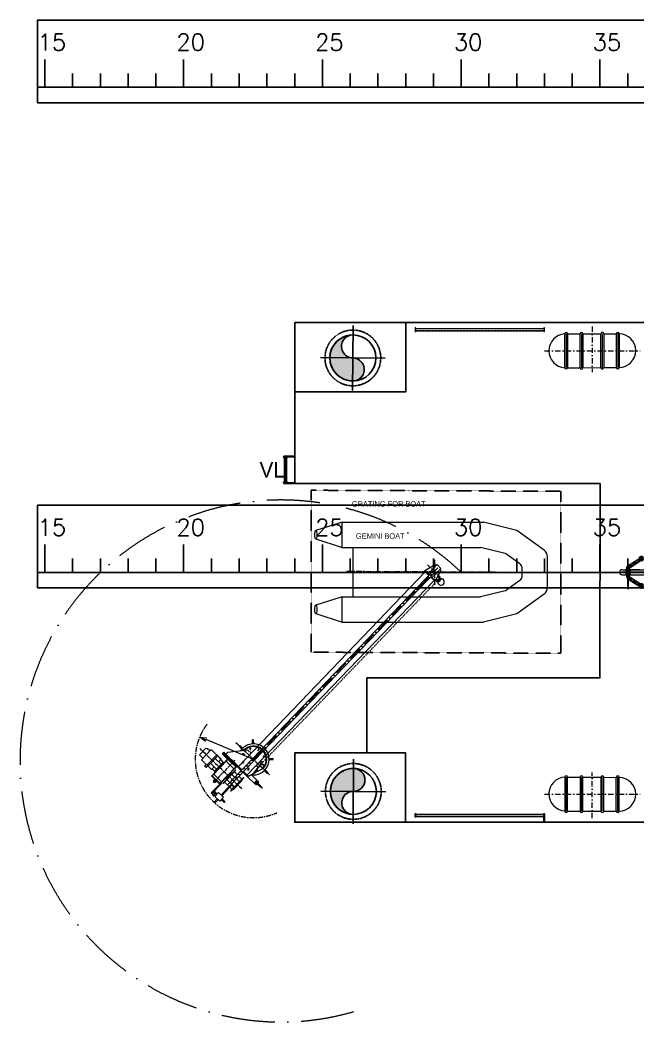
# Model space of a CAD drawing. Extents: x 766778 to 845620, y 133762 to 209800.
# Drawn here: x 820919 to 832052, y 166876 to 184923 of the extents above; entities that cross this region are included whole.
import ezdxf
from ezdxf.xclip import XClip

# ---------------------------------------------------------------- set-up
doc = ezdxf.new("R2010")
doc.units = 0
doc.header["$MEASUREMENT"] = 0
doc.header["$XCLIPFRAME"] = 2
for name, pattern in [('ACAD_ISO10W100', [18, 12, -3, 0, -3]), ('CENTER', [2, 1.25, -0.25, 0.25, -0.25]), ('CENTER2', [1.125, 0.75, -0.125, 0.125, -0.125]), ('CENTERX2', [4, 2.5, -0.5, 0.5, -0.5]), ('CONTINUA', [0]), ('DASHDOT2', [12.7, 6.35, -3.175, 0, -3.175]), ('DASHED', [0.75, 0.5, -0.25]), ('HIDDEN', [0.375, 0.25, -0.125]), ('HIDDEN2', [0.1875, 0.125, -0.0625]), ('STP-025', [1.6, 1, -0.6])]:
    doc.linetypes.add(name, pattern=pattern)
doc.layers.get('0').update_dxf_attribs({"color": 1, "linetype": 'CONTINUOUS'})
for name, color, linetype, lineweight in [('CON-025', 1, 'CONTINUOUS', 25), ('DIM', 1, 'CONTINUOUS', 25), ('HID-025', 1, 'STP-025', 25)]:
    doc.layers.add(name, color=color, linetype=linetype, lineweight=lineweight)
for name, color, linetype in [('GA', 7, 'CONTINUOUS'), ('Layer1', 7, 'CONTINUOUS'), ('Layer2', 7, 'CONTINUOUS'), ('OUTFIT-ESCAPE LADDERS', 7, 'CONTINUOUS')]:
    doc.layers.add(name, color=color, linetype=linetype)
doc.styles.add('Annotative', font='txt')
doc.styles.add('ROMANS', font='ROMANS')

# ---------------------------------------------------------------- blocks, each defined once
blk = doc.blocks.new('BL FRAME RULER')
at = {"color": 1, "linetype": 'Continuous'}
for points in [[(198608, 79357), (198608, 79857)], [(201108, 79357), (201108, 79857)], [(203608, 79357), (203608, 79857)], [(206108, 79357), (206108, 79857)], [(208608, 79357), (208608, 79857)], [(211108, 79357), (211108, 79857)], [(213608, 79357), (213608, 79857)], [(216108, 79357), (216108, 79857)], [(218608, 79357), (218608, 79857)], [(221108, 79357), (221108, 79857)], [(223608, 79357), (223608, 79857)], [(226108, 79357), (226108, 79857)], [(228608, 79357), (228608, 79857)], [(231108, 79357), (231108, 79857)], [(233608, 79357), (233608, 79857)], [(199108, 79357), (199108, 79607)], [(199608, 79357), (199608, 79607)], [(200108, 79357), (200108, 79607)], [(200608, 79357), (200608, 79607)], [(201608, 79357), (201608, 79607)], [(202108, 79357), (202108, 79607)], [(202608, 79357), (202608, 79607)], [(203108, 79357), (203108, 79607)], [(204108, 79357), (204108, 79607)], [(204608, 79357), (204608, 79607)], [(205108, 79357), (205108, 79607)], [(205608, 79357), (205608, 79607)], [(206608, 79357), (206608, 79607)], [(207108, 79357), (207108, 79607)], [(207608, 79357), (207608, 79607)], [(208108, 79357), (208108, 79607)], [(209108, 79357), (209108, 79607)], [(209608, 79357), (209608, 79607)], [(210108, 79357), (210108, 79607)], [(210608, 79357), (210608, 79607)], [(211608, 79357), (211608, 79607)], [(212108, 79357), (212108, 79607)], [(212608, 79357), (212608, 79607)], [(213108, 79357), (213108, 79607)], [(214108, 79357), (214108, 79607)], [(214608, 79357), (214608, 79607)], [(215108, 79357), (215108, 79607)], [(215608, 79357), (215608, 79607)], [(216608, 79357), (216608, 79607)], [(217108, 79357), (217108, 79607)], [(217608, 79357), (217608, 79607)], [(218108, 79357), (218108, 79607)], [(219108, 79357), (219108, 79607)], [(219608, 79357), (219608, 79607)], [(220108, 79357), (220108, 79607)], [(220608, 79357), (220608, 79607)], [(221608, 79357), (221608, 79607)], [(222108, 79357), (222108, 79607)], [(222608, 79357), (222608, 79607)], [(223108, 79357), (223108, 79607)], [(224108, 79357), (224108, 79607)], [(224608, 79357), (224608, 79607)], [(225108, 79357), (225108, 79607)], [(225608, 79357), (225608, 79607)], [(226608, 79357), (226608, 79607)], [(227108, 79357), (227108, 79607)], [(227608, 79357), (227608, 79607)], [(228108, 79357), (228108, 79607)], [(229108, 79357), (229108, 79607)], [(229608, 79357), (229608, 79607)], [(230108, 79357), (230108, 79607)], [(230608, 79357), (230608, 79607)], [(231608, 79357), (231608, 79607)], [(232108, 79357), (232108, 79607)], [(232608, 79357), (232608, 79607)], [(233108, 79357), (233108, 79607)]]:
    blk.add_lwpolyline(points, dxfattribs=at)
at = {"linetype": 'Continuous'}
blk.add_lwpolyline([(198608, 79357), (233608, 79357)], dxfattribs=at)
at = {"color": 7, "linetype": 'Continuous', "char_height": 300, "attachment_point": 1, "style": 'ROMANS'}
for s, insert in [('-5', (198477, 80319)), ('0', (200977, 80319)), ('5', (203477, 80319)), ('10', (205977, 80319)), ('15', (208477, 80319)), ('20', (210977, 80319)), ('25', (213477, 80319)), ('30', (215977, 80319)), ('35', (218477, 80319)), ('40', (220977, 80319)), ('45', (223477, 80319)), ('50', (225977, 80319)), ('55', (228477, 80319)), ('60', (230977, 80319)), ('65', (233477, 80319))]:
    blk.add_mtext_dynamic_manual_height_columns(s, width=571.62, gutter_width=1, heights=[0], dxfattribs=dict(at, insert=insert))
blk = doc.blocks.new('A$C691A5AF3')
at = {"color": 253, "linetype": 'CENTER2', "lineweight": 0, "ltscale": 300}
for p, q in [((19, 3178), (19, -4239)), ((-460, 0), (460, 0))]:
    blk.add_line(p, q, dxfattribs=at)
at = {"layer": 'Layer1', "color": 253, "lineweight": 9, "ltscale": 10}
for p, q in [((-1514, 4281), (-1814, 3332)), ((-904, 3336), (-1214, 4283)), ((1176, 4295), (876, 3345)), ((1786, 3350), (1476, 4296)), ((-1814, 3332), (-904, 3336)), ((-1814, 3332), (-1788, -1768)), ((-904, 3336), (-878, -1652)), ((876, 3345), (1786, 3350)), ((876, 3345), (902, -1642)), ((1786, 3350), (1812, -1750)), ((-902, 2936), (878, 2945)), ((-1482, -2967), (-1788, -1768)), ((-653, -2533), (-878, -1652)), ((686, -2526), (902, -1642)), ((1518, -2951), (1812, -1750)), ((-278, -3068), (-621, -2601)), ((315, -3065), (654, -2595)), ((-766, -3940), (-1482, -2967)), ((-115, -3150), (154, -3148)), ((813, -3931), (1518, -2951)), ((-523, -4062), (571, -4056))]:
    blk.add_line(p, q, dxfattribs=at)
for centre, radius, start, end in [((491, -2478), 200, 324.2685, 346.2597), ((-460, -2483), 200, 194.3321, 216.3233), ((-116, -2950), 200, 216.3233, 270.2959), ((153, -2948), 200, 270.2959, 324.2685), ((-525, -3762), 300, 216.3233, 270.2959), ((570, -3756), 300, 270.2959, 324.2685)]:
    blk.add_arc(centre, radius, start, end, dxfattribs=at)
at = {"layer": 'Layer1', "color": 253, "lineweight": 9, "ltscale": 10, "extrusion": (0, 0, -1)}
for centre in [(-1364, 4282), (1326, 4296)]:
    blk.add_ellipse(centre, major_axis=(-150, -1), ratio=0.348, dxfattribs=at)
blk = doc.blocks.new('3969-x_1st$0$ROD-END')
for points in [[(0, 0.5, 0.517638), (-0.471, -0.167, 0.317837), (0, -0.5, -0.517638), (-0.236, -0.167, -0.317837), (0, 0, 1)], [(0, 0.5, 0.517638), (-0.471, -0.167, 0.31558), (-0.004, -0.5, -0.51504), (-0.236, -0.167, -0.317837), (0, 0, 1)]]:
    blk.add_hatch(color=256).paths.add_polyline_path(points)
for points in [[(-0.236, -0.167, -0.317837), (0, 0, 1), (0, 0.5, 0.517638), (-0.471, -0.167, 0.707107)], [(-0.471, -0.167, 0.317837), (0, -0.5, 0.240551)], [(0, -0.5, -0.520257), (-0.236, -0.167, -0.350523)]]:
    blk.add_lwpolyline(points, format="xyb")
blk = doc.blocks.new('3969-x_1st$0$pipe')
at = {"layer": 'CON-025'}
blk.add_circle((0, 0), 355, dxfattribs=at)
at = {"layer": 'DIM'}
for p, q in [((0, -500), (0, 500)), ((500, 0), (-500, 0))]:
    blk.add_line(p, q, dxfattribs=at)
at = {"layer": 'HID-025'}
blk.add_circle((0, 0), 430, dxfattribs=at)
at = {"layer": 'CON-025', "extrusion": (0, 0, -1), "xscale": 710, "yscale": 710, "zscale": -710}
blk.add_blockref('3969-x_1st$0$ROD-END', (0, 0), dxfattribs=at)
blk = doc.blocks.new('_Open30')
at = {"color": 0, "linetype": 'Continuous', "lineweight": -2}
for p, q in [((-1, 0.27), (0, 0)), ((0, 0), (-1, -0.27)), ((0, 0), (-1, 0))]:
    blk.add_line(p, q, dxfattribs=at)
blk = doc.blocks.new('A$C41264B2A')
at = {"color": 253, "lineweight": 9}
for p, q in [((-366, -546), (2483, 3991)), ((-333, -567), (2517, 3969)), ((2349, 3777), (2404, 3790)), ((2386, 3837), (2441, 3850)), ((2424, 3897), (2479, 3910)), ((2462, 3957), (2517, 3969)), ((2236, 3598), (2291, 3610)), ((2273, 3657), (2329, 3670)), ((2311, 3717), (2366, 3730)), ((2198, 3538), (2253, 3550)), ((902, 1474), (957, 1486)), ((939, 1533), (995, 1546)), ((789, 1294), (844, 1307)), ((827, 1354), (882, 1366)), ((864, 1414), (919, 1426)), ((112, 216), (167, 229)), ((-1, 36), (54, 49)), ((37, 96), (92, 109)), ((74, 156), (130, 169)), ((-284, -175), (-561, -1)), ((-114, -143), (-58, -131)), ((-76, -83), (-21, -71)), ((203, -128), (-41, -327)), ((-38, -23), (17, -11)), ((-284, -197), (-282, -206)), ((-226, -323), (-171, -310)), ((-189, -263), (-134, -250)), ((-151, -203), (-96, -191)), ((-36, -308), (-36, -308)), ((-339, -503), (-284, -490)), ((-302, -443), (-246, -430)), ((-264, -383), (-209, -370)), ((-582, -717), (-521, -755)), ((-288, -640), (-282, -644))]:
    blk.add_line(p, q, dxfattribs=at)
at = {"color": 253, "linetype": 'ACAD_ISO10W100', "lineweight": 0, "ltscale": 20}
blk.add_line((0, 0), (2547, 4056), dxfattribs=at)
at = {"color": 253, "linetype": 'CENTERX2', "lineweight": 0, "ltscale": 30}
blk.add_line((2358, 4069), (2632, 3897), dxfattribs=at)
at = {"color": 253, "linetype": 'DASHED', "lineweight": 9, "ltscale": 50}
blk.add_line((2582, 3819), (167, -27), dxfattribs=at)
at = {"color": 253, "linetype": 'CENTER', "lineweight": 0, "ltscale": 50}
for p, q in [((-372, 234), (340, -213)), ((-99, -563), (-983, -7)), ((-325, -85), (-624, -561))]:
    blk.add_line(p, q, dxfattribs=at)
at = {"color": 253, "linetype": 'CENTER', "lineweight": 9, "ltscale": 3}
for p, q in [((-83, 155), (-113, 200)), ((51, 168), (61, 222)), ((-168, 51), (-222, 61)), ((155, 83), (200, 113)), ((-155, -83), (-200, -113)), ((-51, -168), (-61, -222)), ((83, -155), (113, -200)), ((168, -51), (222, -61))]:
    blk.add_line(p, q, dxfattribs=at)
at = {"color": 253, "linetype": 'Continuous', "lineweight": 9, "ltscale": 20}
blk.add_line((0, 0), (-908, 174), dxfattribs=at)
at = {"color": 253, "linetype": 'CENTER', "lineweight": 0, "ltscale": 30}
blk.add_line((118, -385), (271, -481), dxfattribs=at)
at = {"color": 253, "lineweight": 9, "ltscale": 30}
blk.add_line((-417, -820), (-343, -867), dxfattribs=at)
at = {"color": 253, "lineweight": 9}
for centre, radius, start, end in [((2487, 3960), 31.1, 17.8165, 97.9218), ((2656, 3819), 59.1, 175.5327, 120.2056)]:
    blk.add_arc(centre, radius, start, end, dxfattribs=at)
at = {"color": 253, "linetype": 'CENTER', "lineweight": 9, "ltscale": 75}
blk.add_arc((0, 0), 1050, 154.9371, 305.4519, dxfattribs=at)
at = {"color": 253, "linetype": 'CENTER', "lineweight": 9, "ltscale": 3}
for centre, start, end in [((24, -35), 116.1623, 123.6508), ((-8, -41), 71.1623, 78.6508), ((41, -8), 161.1623, 168.6508), ((-35, -24), 26.1623, 33.6508), ((35, 24), 206.1623, 213.6508), ((-24, 35), 296.1623, 303.6508), ((-41, 8), 341.1623, 348.6508), ((8, 41), 251.1623, 258.6508)]:
    blk.add_arc(centre, 245, start, end, dxfattribs=at)
at = {"layer": 'Layer2', "color": 253, "lineweight": 9}
for p, q in [((2488, 4099), (2333, 3954)), ((2399, 3913), (2522, 4109)), ((2483, 3860), (2606, 4056)), ((2508, 4086), (2488, 4099)), ((2606, 4056), (2522, 4109)), ((2612, 4021), (2549, 3818)), ((2592, 4034), (2612, 4021)), ((-242, -179), (2342, 3936)), ((-56, -296), (2529, 3819)), ((2330, 3956), (2325, 3947)), ((2419, 3888), (2325, 3947)), ((2424, 3897), (2330, 3956)), ((2546, 3808), (2452, 3867)), ((2551, 3817), (2458, 3876)), ((2551, 3817), (2546, 3808)), ((2549, 3818), (2555, 3837)), ((2558, 3848), (2585, 3831)), ((2614, 3878), (2575, 3902)), ((2579, 3821), (2620, 3887)), ((2591, 3814), (2579, 3821)), ((2632, 3879), (2591, 3814)), ((2597, 3824), (2611, 3815)), ((2607, 3809), (2643, 3867)), ((2615, 3804), (2607, 3809)), ((2611, 3815), (2640, 3861)), ((2652, 3862), (2615, 3804)), ((2620, 3887), (2632, 3879)), ((2640, 3861), (2626, 3870)), ((2643, 3867), (2652, 3862)), ((-293, 196), (-303, 179)), ((-232, 157), (-293, 196)), ((-69, 345), (-88, 341)), ((-72, 271), (-88, 341)), ((-53, 275), (-69, 345)), ((-885, 16), (-970, -120)), ((-782, 17), (-918, -199)), ((-849, 20), (-885, 16)), ((-800, -11), (-849, 20)), ((-782, 17), (-569, -116)), ((-551, 15), (-561, -1)), ((-242, -179), (-551, 15)), ((-483, 28), (-508, -12)), ((-131, 142), (-483, 28)), ((-242, 140), (-303, 179)), ((-66, 101), (-131, 142)), ((169, -23), (131, 1)), ((271, 72), (341, 88)), ((275, 53), (345, 69)), ((345, 69), (341, 88)), ((-970, -120), (-897, -166)), ((-671, -71), (-790, -261)), ((-654, -81), (-774, -271)), ((-554, -206), (-682, -125)), ((-460, -94), (-678, -441)), ((-451, -92), (-676, -450)), ((-654, -81), (-671, -71)), ((-454, -97), (-670, -441)), ((-523, -158), (-644, -349)), ((-514, -161), (-636, -356)), ((-575, -113), (-613, -89)), ((-569, -116), (-606, -174)), ((-523, -158), (-575, -125)), ((-561, -1), (-571, -17)), ((-339, -163), (-571, -17)), ((-571, -17), (-284, -197)), ((-561, -1), (-176, -243)), ((-311, -240), (-478, -135)), ((-451, -92), (-460, -94)), ((-294, -191), (-284, -175)), ((-166, -226), (-242, -179)), ((31, -288), (169, -23)), ((69, -97), (119, -129)), ((74, -89), (124, -120)), ((112, -28), (154, -54)), ((116, -115), (135, -85)), ((117, -20), (168, -51)), ((119, -129), (143, -90)), ((154, -54), (135, -85)), ((168, -51), (143, -90)), ((232, -157), (293, -196)), ((242, -140), (303, -179)), ((293, -196), (303, -179)), ((-918, -199), (-706, -333)), ((-839, -295), (-818, -262)), ((-803, -318), (-839, -295)), ((-782, -285), (-803, -318)), ((-774, -271), (-790, -261)), ((-711, -329), (-749, -305)), ((-618, -308), (-746, -227)), ((-669, -275), (-706, -333)), ((-643, -349), (-695, -317)), ((-284, -197), (-509, -555)), ((-282, -206), (-500, -553)), ((-277, -254), (-454, -536)), ((-292, -290), (-449, -539)), ((-429, -440), (-352, -318)), ((-428, -507), (-272, -258)), ((-346, -322), (-422, -445)), ((-417, -437), (-351, -330)), ((-343, -335), (-410, -441)), ((-352, -318), (-346, -322)), ((-351, -330), (-343, -335)), ((-340, -354), (-351, -347)), ((-166, -447), (-322, -349)), ((-230, -329), (-292, -290)), ((-272, -258), (-277, -254)), ((-267, -608), (-111, -359)), ((-131, -391), (-196, -350)), ((-142, -264), (-41, -327)), ((-25, -315), (-132, -248)), ((-111, -359), (-105, -362)), ((-41, -327), (99, -415)), ((18, -279), (137, -354)), ((137, -354), (99, -415)), ((137, -354), (179, -381)), ((-676, -450), (-678, -441)), ((-509, -555), (-676, -450)), ((-503, -546), (-670, -441)), ((-481, -511), (-648, -406)), ((-629, -513), (-632, -518)), ((-632, -518), (-607, -533)), ((-629, -513), (-604, -529)), ((-616, -527), (-622, -536)), ((-622, -536), (-612, -542)), ((-612, -503), (-621, -518)), ((-613, -489), (-619, -499)), ((-619, -499), (-595, -514)), ((-581, -549), (-607, -533)), ((-579, -545), (-604, -529)), ((-597, -539), (-602, -548)), ((-570, -529), (-595, -514)), ((-577, -525), (-586, -540)), ((-564, -520), (-570, -529)), ((-489, -536), (-478, -543)), ((-449, -539), (-454, -536)), ((-422, -445), (-429, -440)), ((-333, -567), (-428, -507)), ((-410, -441), (-417, -437)), ((-392, -436), (-403, -429)), ((-232, -552), (-388, -455)), ((-330, -568), (-295, -513)), ((-313, -579), (-282, -529)), ((-131, -391), (-288, -640)), ((-105, -362), (-282, -644)), ((-282, -529), (-251, -549)), ((-131, -391), (-267, -608)), ((-129, -400), (-259, -606)), ((-130, -401), (-258, -605)), ((-249, -610), (-122, -406)), ((-131, -422), (-240, -595)), ((-129, -430), (-231, -593)), ((-131, -422), (-129, -430)), ((-122, -406), (-130, -401)), ((141, -442), (99, -415)), ((109, -400), (163, -393)), ((109, -400), (145, -422)), ((127, -370), (163, -393)), ((127, -370), (145, -422)), ((179, -381), (141, -442)), ((145, -422), (154, -407)), ((149, -416), (226, -464)), ((163, -393), (154, -407)), ((159, -399), (236, -447)), ((226, -464), (236, -447)), ((-500, -553), (-623, -748)), ((-602, -548), (-612, -542)), ((-478, -543), (-605, -746)), ((-579, -545), (-581, -549)), ((-566, -714), (-577, -732)), ((-568, -744), (-552, -717)), ((-515, -746), (-566, -714)), ((-563, -747), (-546, -720)), ((-546, -720), (-552, -717)), ((-495, -713), (-548, -798)), ((-509, -555), (-500, -553)), ((-390, -779), (-495, -713)), ((-330, -568), (-442, -746)), ((-313, -579), (-425, -757)), ((-267, -608), (-333, -567)), ((-247, -543), (-261, -566)), ((-261, -566), (-247, -575)), ((-258, -605), (-249, -610)), ((-240, -595), (-231, -593)), ((-623, -748), (-565, -785)), ((-605, -746), (-559, -775)), ((-592, -780), (-575, -753)), ((-586, -784), (-592, -780)), ((-586, -784), (-569, -757)), ((-577, -732), (-527, -764)), ((-576, -790), (-559, -763)), ((-570, -794), (-576, -790)), ((-569, -757), (-575, -753)), ((-570, -794), (-554, -767)), ((-563, -747), (-568, -744)), ((-554, -767), (-559, -763)), ((-553, -754), (-536, -727)), ((-547, -757), (-553, -754)), ((-548, -798), (-443, -863)), ((-547, -757), (-530, -730)), ((-495, -831), (-539, -900)), ((-539, -900), (-522, -911)), ((-530, -730), (-536, -727)), ((-478, -841), (-522, -911)), ((-443, -863), (-390, -779)), ((-422, -830), (-411, -811)), ((-362, -867), (-422, -830)), ((-411, -811), (-351, -849)), ((-351, -849), (-362, -867))]:
    blk.add_line(p, q, dxfattribs=at)
for centre, radius, start, end in [((0, 0), 280, 61.9652, 159.1132), ((0, 0), 240, 62.6493, 150.8949), ((0, 0), 230, 62.8577, 148.1365), ((0, 0), 280, 273.645, 53.7731), ((0, 0), 230, 319.8355, 52.8806), ((0, 0), 240, 327.8692, 53.089), ((-512, -142), 19.2, 237.8692, 327.8692), ((-653, -366), 19.2, 327.8692, 57.8692)]:
    blk.add_arc(centre, radius, start, end, dxfattribs=at)
at = {"color": 253, "linetype": 'Continuous', "lineweight": 9, "ltscale": 20, "xscale": 124.9999999999991, "yscale": 124.9999999999991, "zscale": 124.9999999999991, "rotation": 169.1682856231722}
blk.add_blockref('_Open30', (-1031, 197), dxfattribs=at)
blk = doc.blocks.new('A$C4AE13D6C')
at = {"color": 8, "lineweight": 0, "ltscale": 20, "rotation": 14.87361230826566}
blk.add_blockref('A$C41264B2A', (0, 0), dxfattribs=at)
blk = doc.blocks.new('FN')
at = {"color": 252, "lineweight": 9, "ltscale": 0.25}
for p, q in [((22494, 20755), (22488, 20755)), ((22488, 20755), (22488, 20640)), ((22494, 20640), (22494, 20755)), ((22385, 20562), (22464, 20562)), ((22450, 20520), (22385, 20520)), ((22450, 20520), (22385, 20520)), ((22385, 20520), (22385, 20514)), ((22385, 20514), (22450, 20514)), ((22385, 20472), (22464, 20472)), ((22450, 20514), (22450, 20520)), ((22488, 20279), (22488, 20394)), ((22494, 20394), (22494, 20279)), ((22512, 20562), (22851, 20562)), ((22512, 20472), (22851, 20472)), ((22851, 20520), (22526, 20520)), ((22526, 20520), (22526, 20514)), ((22526, 20514), (22851, 20514)), ((22531, 20567), (22705, 20567)), ((22566, 20517), (22705, 20517)), ((22851, 20514), (22851, 20520)), ((22494, 20279), (22488, 20279))]:
    blk.add_line(p, q, dxfattribs=at)
at = {"color": 252, "linetype": 'CONTINUA', "lineweight": 9, "ltscale": 0.25}
for p, q in [((22497, 20639), (22723, 20785)), ((22464, 20546), (22464, 20579)), ((22512, 20546), (22512, 20578)), ((22524, 20599), (22749, 20745)), ((22464, 20487), (22464, 20455)), ((22497, 20395), (22723, 20249)), ((22512, 20487), (22512, 20456)), ((22524, 20435), (22749, 20289))]:
    blk.add_line(p, q, dxfattribs=at)
at = {"color": 252, "linetype": 'HIDDEN', "lineweight": 9, "ltscale": 50}
for p, q in [((22499, 20635), (22725, 20782)), ((22468, 20549), (22468, 20579)), ((22508, 20549), (22508, 20578)), ((22521, 20602), (22747, 20748)), ((22468, 20484), (22468, 20455)), ((22499, 20398), (22725, 20252)), ((22508, 20484), (22508, 20456)), ((22521, 20432), (22747, 20286))]:
    blk.add_line(p, q, dxfattribs=at)
at = {"color": 252, "linetype": 'CENTER', "lineweight": 5, "ltscale": 50}
for p, q in [((22511, 20619), (22774, 20789)), ((22736, 20717), (22736, 20811)), ((22511, 20415), (22774, 20245)), ((22710, 20230), (22761, 20309))]:
    blk.add_line(p, q, dxfattribs=at)
at = {"color": 252, "linetype": 'CENTER', "lineweight": 5, "ltscale": 0.1}
blk.add_line((22710, 20804), (22761, 20725), dxfattribs=at)
at = {"color": 252, "linetype": 'CENTER', "lineweight": 9, "ltscale": 50}
for p, q in [((22488, 20546), (22488, 20578)), ((22488, 20487), (22488, 20456))]:
    blk.add_line(p, q, dxfattribs=at)
at = {"color": 252, "linetype": 'HIDDEN', "lineweight": 9, "ltscale": 50}
for centre in [(22736, 20764), (22736, 20269)]:
    blk.add_circle(centre, 20.2, dxfattribs=at)
at = {"color": 252, "linetype": 'Continuous', "lineweight": 9}
blk.add_circle((22488, 20517), 38.1, dxfattribs=at)
at = {"color": 253, "linetype": 'Continuous', "lineweight": 9}
blk.add_circle((22488, 20517), 38.1, dxfattribs=at)
at = {"color": 252, "linetype": 'HIDDEN', "lineweight": 9}
blk.add_circle((22488, 20517), 32.9, dxfattribs=at)
at = {"color": 253, "linetype": 'HIDDEN', "lineweight": 9}
blk.add_circle((22488, 20517), 32.9, dxfattribs=at)
at = {"color": 252, "lineweight": 9, "ltscale": 0.25}
for centre, radius, start, end in [((22736, 20764), 40, 249.9685, 182.5462), ((22736, 20764), 24.2, 300.8783, 120.8783), ((22736, 20269), 40, 177.4538, 110.0315), ((22736, 20269), 24.2, 239.1217, 59.1217)]:
    blk.add_arc(centre, radius, start, end, dxfattribs=at)
at = {"color": 252, "linetype": 'HIDDEN', "lineweight": 9, "ltscale": 50}
for centre, radius, start, end in [((22736, 20764), 24.2, 156.1472, 269.5636), ((22537, 20578), 69.3, 121.9421, 180.9133), ((22537, 20578), 28.9, 122.8554, 180), ((22537, 20456), 69.3, 179.0867, 238.0579), ((22537, 20456), 28.9, 180, 237.1446), ((22736, 20269), 24.2, 90.4364, 203.8528)]:
    blk.add_arc(centre, radius, start, end, dxfattribs=at)
at = {"color": 252, "linetype": 'CONTINUA', "lineweight": 9, "ltscale": 0.25}
for centre, radius, start, end in [((22537, 20578), 73.3, 121.9913, 180.8641), ((22537, 20578), 25, 122.8554, 180), ((22537, 20456), 73.3, 179.1359, 238.0087), ((22537, 20456), 25, 180, 237.1446)]:
    blk.add_arc(centre, radius, start, end, dxfattribs=at)
at = {"color": 252, "linetype": 'CENTER', "lineweight": 9, "ltscale": 50}
for centre, start, end in [((22537, 20578), 122.8554, 180), ((22537, 20456), 180, 237.1446)]:
    blk.add_arc(centre, 49.1, start, end, dxfattribs=at)
at = {"color": 252, "linetype": 'Continuous', "lineweight": 9}
for centre, radius, start, end in [((22385, 20517), 45, 90, 270), ((22479, 20461), 20, 4.9408, 64.292), ((22479, 20573), 62.4, 315.6479, 0), ((22479, 20461), 62.4, 0, 44.3521), ((22851, 20517), 45, 270, 90)]:
    blk.add_arc(centre, radius, start, end, dxfattribs=at)
at = {"layer": 'GA', "color": 252, "lineweight": 9}
for p, q in [((22488, 20394), (22488, 20213)), ((22494, 20394), (22494, 20213))]:
    blk.add_line(p, q, dxfattribs=at)
at = {"layer": 'GA', "color": 7, "linetype": 'DASHED', "lineweight": 0, "ltscale": 75}
for centre, radius, start, end in [((22479, 20461), 23.2, 4.5823, 52.4024), ((22479, 20573), 59.2, 317.0492, 0), ((22479, 20461), 59.2, 0, 42.9508)]:
    blk.add_arc(centre, radius, start, end, dxfattribs=at)
blk = doc.blocks.new('VERTICAL LADDER')
at = {"color": 0, "linetype": 'ByBlock', "lineweight": -2}
for p, q in [((-220, -7), (-220, 166)), ((-210, 8), (-210, 166)), ((210, -7), (210, 166)), ((220, -7), (220, 166)), ((-215, 0), (-215, 31)), ((215, 31), (-215, 31)), ((-215, 16), (215, 16)), ((-215, 0), (215, 0)), ((-200, 48), (-210, 48)), ((-210, -17), (-210, 37)), ((-200, -17), (-200, 48)), ((200, -17), (200, 48)), ((200, 48), (210, 48)), ((210, -17), (210, 37)), ((210, -17), (210, 36)), ((215, 0), (215, 31)), ((-220, -7), (-210, -7)), ((-210, -17), (-200, -17)), ((210, -17), (200, -17)), ((220, -7), (210, -7))]:
    blk.add_line(p, q, dxfattribs=at)
at = {"ltscale": 2.5}
for points in [[(-220, 166), (-210, 166)], [(210, 166), (220, 166)]]:
    blk.add_lwpolyline(points, dxfattribs=at)

msp = doc.modelspace()

# ---------------------------------------------------------------- hatches: boundary and pattern name
at = {"linetype": 'Continuous', "lineweight": 9}
for points in [[(828052.48059, 179380.13752), (828036.48059, 179380.13752), (828036.48059, 179315.13752), (828052.48059, 179315.13752)], [(830370.95867, 179380.13752), (830354.95867, 179380.13752), (830354.95867, 179315.13752), (830370.95867, 179315.13752)], [(828052.48059, 170567.67121), (828036.48059, 170567.67121), (828036.48059, 170632.67121), (828052.48059, 170632.67121)], [(830370.95867, 170567.67121), (830354.95867, 170567.67121), (830354.95867, 170632.67121), (830370.95867, 170632.67121)], [(830370.95867, 170493.91871), (830354.95867, 170493.91871), (830354.95867, 170558.91871), (830370.95867, 170558.91871)]]:
    msp.add_hatch(color=252, dxfattribs=at).paths.add_polyline_path(points)

# ---------------------------------------------------------------- linework, layer by layer
at = {"color": 252, "linetype": 'Continuous', "lineweight": 9}
for p, q in [((828052.48059, 179368.88752), (830370.95867, 179368.88752)), ((828052.48059, 179326.38752), (830370.95867, 179326.38752)), ((828052.48059, 170621.42121), (830370.95867, 170621.42121)), ((828052.48059, 170578.92121), (830370.95867, 170578.92121))]:
    msp.add_line(p, q, dxfattribs=at)
at = {"color": 7, "linetype": 'Continuous', "lineweight": 9}
for p, q in [((830731.35274, 178662.59037), (830731.35192, 179274.08818)), ((830756.35192, 179274.08818), (830756.35192, 178662.79279)), ((830782.35192, 179274.08818), (830782.35192, 178662.79279)), ((830782.35192, 179272.80874), (831009.75664, 179272.80874)), ((831009.75746, 178661.31092), (831009.75664, 179272.80874)), ((831034.75664, 179272.80874), (831034.75664, 178661.51334)), ((831059.75664, 179272.80874), (831059.75582, 178661.71577)), ((831059.75664, 179272.80874), (831384.75725, 179272.80874)), ((831384.75787, 178661.20971), (831384.75705, 179272.70753)), ((831409.75705, 179272.70753), (831409.75705, 178661.41213)), ((831434.75705, 179272.70753), (831434.75623, 178661.61455)), ((831434.75684, 179272.80874), (831661.89997, 179272.80874)), ((831661.89997, 179275.45305), (831661.89997, 178664.15766)), ((831687.89997, 179275.45305), (831687.89997, 178664.15766)), ((831712.89997, 179275.45305), (831712.89915, 178664.36008)), ((831712.89956, 179272.80874), (831712.89956, 178667.00439)), ((831059.75582, 178661.71577), (831384.75786, 178664.34737)), ((831434.75623, 178664.75221), (831661.89997, 178666.59144)), ((830782.35192, 178659.46958), (831009.75746, 178661.31092)), ((830731.35274, 171285.21837), (830731.35192, 170673.72055)), ((830756.35192, 170673.72055), (830756.35192, 171285.01595)), ((830782.35192, 171288.33916), (831009.75746, 171286.49782)), ((830782.35192, 170673.72055), (830782.35192, 171285.01595)), ((831009.75746, 171286.49782), (831009.75664, 170675)), ((831034.75664, 170675), (831034.75664, 171286.29539)), ((831059.75582, 171286.09297), (831384.75786, 171283.46137)), ((831059.75664, 170675), (831059.75582, 171286.09297)), ((831384.75787, 171286.59903), (831384.75705, 170675.10121)), ((831409.75705, 170675.10121), (831409.75705, 171286.3966)), ((831434.75705, 170675.10121), (831434.75623, 171286.19418)), ((831434.75623, 171283.05652), (831661.89997, 171281.2173)), ((831661.89997, 170672.35569), (831661.89997, 171283.65108)), ((831687.89997, 170672.35569), (831687.89997, 171283.65108)), ((831712.89997, 170672.35569), (831712.89915, 171283.44866)), ((831712.89956, 170675), (831712.89956, 171280.80434)), ((830782.35192, 170675), (831009.75664, 170675)), ((831059.75664, 170675), (831384.75725, 170675)), ((831434.75684, 170675), (831661.89997, 170675))]:
    msp.add_line(p, q, dxfattribs=at)
at = {"color": 3, "linetype": 'Continuous'}
for p, q in [((825867, 176573.90437), (825867, 178223.66158)), ((828367.33528, 176573.90437), (826372.92854, 176573.90437))]:
    msp.add_line(p, q, dxfattribs=at)
at = {"color": 1, "linetype": 'Continuous'}
msp.add_line((829214.22913, 174973.90437), (842226.52037, 174973.90437), dxfattribs=at)
at = {"linetype": 'Continuous'}
msp.add_line((827866.53573, 170473.90437), (827866.53573, 171723.90437), dxfattribs=at)
at = {"color": 3, "linetype": 'Continuous'}
msp.add_lwpolyline([(825866.80946, 179473.66118), (834666.80946, 179473.66118), (838118.3676, 179473.90437), (839366.80945, 177966.37838), (839366.87668, 171966.37836), (838115.23165, 170473.90437), (835866.80946, 170473.90437), (825866.80946, 170473.90437), (825866.80946, 171723.90437), (827166.80946, 171723.90437), (827166.80946, 173073.90437), (831365.15888, 173073.90437), (831368.55042, 176573.90437), (825866.80946, 176573.90437)], dxfattribs=at)
for points in [[(825867, 179473.66118), (827867.33528, 179473.66118), (827867.33528, 178223.66158), (825867, 178223.66158)], [(825867, 171723.90437), (827866.53573, 171723.90437), (827866.53573, 170473.90437), (825867, 170473.90437)]]:
    msp.add_lwpolyline(points, close=True, dxfattribs=at)
at = {"color": 252, "linetype": 'Continuous', "lineweight": 9}
for points in [[(828036.48059, 179315.13752), (828052.48059, 179315.13752), (828052.48059, 179380.13752), (828036.48059, 179380.13752)], [(830354.95867, 179315.13752), (830370.95867, 179315.13752), (830370.95867, 179380.13752), (830354.95867, 179380.13752)], [(828036.48059, 170632.67121), (828052.48059, 170632.67121), (828052.48059, 170567.67121), (828036.48059, 170567.67121)], [(830354.95867, 170632.67121), (830370.95867, 170632.67121), (830370.95867, 170567.67121), (830354.95867, 170567.67121)], [(830354.95867, 170558.91871), (830370.95867, 170558.91871), (830370.95867, 170493.91871), (830354.95867, 170493.91871)]]:
    msp.add_lwpolyline(points, close=True, dxfattribs=at)
at = {"color": 252, "linetype": 'HIDDEN'}
msp.add_lwpolyline([(826163.74082, 173536.64503), (830663.74082, 173518.10383), (830663.74082, 176434.95965), (826163.74082, 176453.50085), (826163.74082, 173536.64503)], dxfattribs=at)
at = {"color": 7, "linetype": 'Continuous', "lineweight": 9}
for centre, radius, start, end in [((830754.15664, 178964.80874), 306.28811, 94.269914417, 265.730239155), ((830756.85212, 179272.29823), 25.50491, 1.14691013, 178.899359339), ((831034.75664, 179272.79844), 25, 0.023595893, 180.023595893), ((831409.75684, 179272.80874), 25, 359.714654044, 179.714654044), ((831687.4014, 179272.58416), 25.50242, 1.002552054, 179.49544412), ((831707.65662, 178969.64394), 303.48208, 270.989886715, 89.106235782), ((831687.39555, 178664.86459), 25.50538, 181.588270164, 359.321368213), ((830756.84992, 178663.29892), 25.50702, 181.591808931, 358.863018935), ((831034.75664, 178661.51334), 25, 180.463924471, 0.463924471), ((831409.75705, 178661.41213), 25, 180.463924471, 0.463924471), ((830754.15664, 170983), 306.28811, 94.269760845, 265.730085583), ((830756.84992, 171284.50982), 25.50702, 1.136981065, 178.408191071), ((831034.75664, 171286.29539), 25, 359.536075527, 179.536075527), ((831409.75705, 171286.3966), 25, 359.536075527, 179.536075527), ((831687.39555, 171282.94415), 25.50538, 0.678631787, 178.411729834), ((831707.65662, 170978.16479), 303.48208, 270.893764218, 89.010113285), ((830756.85212, 170675.51051), 25.50491, 181.100640663, 358.85308987), ((831034.75664, 170675.0103), 25, 179.976404107, 359.976404107), ((831409.75684, 170675), 25, 180.285345956, 0.285345956), ((831687.4014, 170675.22458), 25.50242, 180.504555882, 358.997447946)]:
    msp.add_arc(centre, radius, start, end, dxfattribs=at)
at = {"color": 252, "linetype": 'ACAD_ISO10W100', "lineweight": 9, "ltscale": 80}
msp.add_arc((825619.73176, 171577.41145), 4700.93286, 46.308826305, 287.22093571, dxfattribs=at)
at = {"layer": 'GA', "color": 7, "linetype": 'DASHDOT2', "lineweight": 0, "ltscale": 15}
for p, q in [((831229.36852, 179402.53126), (831229.36852, 178580.09873)), ((830370.95867, 178967.80874), (832092.74655, 178967.80874)), ((831229.36852, 170545.27748), (831229.36852, 171367.71001)), ((830370.95867, 170980), (832092.74655, 170980))]:
    msp.add_line(p, q, dxfattribs=at)
at = {"layer": 'GA', "color": 7, "linetype": 'DASHED', "lineweight": 0, "ltscale": 75}
for p, q in [((828052.48059, 179365.63752), (830370.95867, 179365.63752)), ((828052.48059, 179329.63752), (830370.95867, 179329.63752))]:
    msp.add_line(p, q, dxfattribs=at)
at = {"layer": 'GA', "color": 7, "linetype": 'HIDDEN2', "lineweight": 0, "ltscale": 75}
for p, q in [((828052.48059, 170618.17121), (830370.95867, 170618.17121)), ((828052.48059, 170582.17121), (830370.95867, 170582.17121))]:
    msp.add_line(p, q, dxfattribs=at)

# ---------------------------------------------------------------- block references
at = {"color": 250, "linetype": 'Continuous'}
ref = msp.add_blockref('BL FRAME RULER', (612758.92267, 104355.73366), dxfattribs=at)
XClip(ref).set_block_clipping_path([(208476.6583222296, 79078.2651219059), (232095.696427579, 80567.5297063788)])
at = {"xscale": 1.168, "yscale": 1.168, "zscale": 1.168, "rotation": 179.4835588327139}
msp.add_blockref('3969-x_1st$0$pipe', (826915.41613, 178837.0518), dxfattribs=at)
at = {"color": 253, "linetype": 'Continuous', "ltscale": 12, "rotation": 333.3710937377671}
msp.add_blockref('A$C4AE13D6C', (825125.3231, 171606.29955), dxfattribs=at)
at = {"color": 250, "linetype": 'Continuous'}
ref = msp.add_blockref('BL FRAME RULER', (612758.92267, 95616.63758), dxfattribs=at)
XClip(ref).set_block_clipping_path([(208476.6583222296, 79078.2651219059), (232095.696427579, 80567.5297063788)])
at = {"linetype": 'Continuous', "ltscale": 20, "extrusion": (1.09362e-30, -5.17815e-32, -1), "xscale": -0.500000000000595, "yscale": 0.500000000000595, "zscale": 0.500000000000595, "rotation": 270.2958964827648}
msp.add_blockref('A$C691A5AF3', (-828392.2296, 174977.82386), dxfattribs=at)
msp.add_blockref('FN', (809378.86837, 154460.11223))
at = {"color": 3, "linetype": 'Continuous', "xscale": -1.168, "yscale": 1.168, "zscale": 1.168, "rotation": 359.5009443442913}
msp.add_blockref('3969-x_1st$0$pipe', (826924.07955, 171028.98848), dxfattribs=at)
at = {"layer": 'OUTFIT-ESCAPE LADDERS', "ltscale": 2.5, "xscale": -1.11627906976658, "yscale": 1.11627906976658, "zscale": 1.11627906976658, "rotation": 269.9999999999054}
msp.add_blockref('VERTICAL LADDER', (825682.14419, 176819.9714), dxfattribs=at)

# ---------------------------------------------------------------- texts
at = {"color": 3, "linetype": 'Continuous'}
for s, p in [('GRATING FOR BOAT', (826896.5433, 176157.43065)), (' GEMINI BOAT', (826933.59664, 175579.61706))]:
    msp.add_text(s, height=100, dxfattribs=at).set_placement(p)
at = {"layer": 'OUTFIT-ESCAPE LADDERS', "style": 'Annotative'}
msp.add_text('VL', height=280, dxfattribs=at).set_placement((825233.57075, 176683.34395))

doc.saveas('drawing.dxf')
